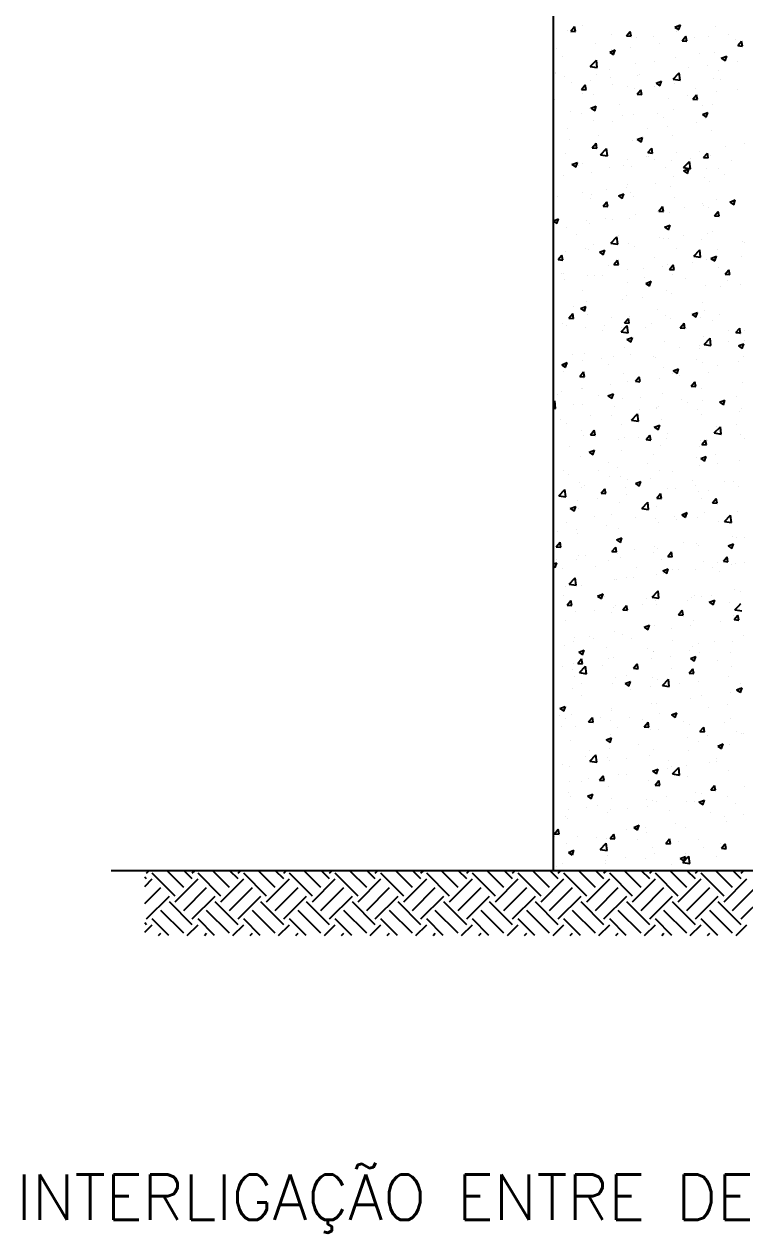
# Model space of a CAD drawing. Header units: millimetres. Extents: x -6325 to -6307.5, y -4398.7 to -4377.9.
# Drawn here: x -6321.72 to -6316.14, y -4398.71 to -4389.37 of the extents above; entities that cross this region are included whole.
import ezdxf
from ezdxf.enums import TextEntityAlignment as Align

# ---------------------------------------------------------------- set-up
doc = ezdxf.new("R2010")
doc.units = ezdxf.units.MM
doc.header["$LTSCALE"] = 10
doc.layers.add('Termotécnica', color=7, linetype='Continuous')
doc.styles.add('r140', font='romans.shx')

# ---------------------------------------------------------------- blocks, each defined once
blk = doc.blocks.new('*X6')
at = {"color": 0}
for p, q in [((729.63, 979.64), (731.07, 981.36)), ((731.42, 979.48), (731.07, 981.36)), ((734.15, 981.71), (734.15, 981.71)), ((769.91, 981.18), (772.01, 981.99)), ((769.91, 981.18), (771.41, 980.17)), ((771.41, 980.17), (772.02, 981.99)), ((785.46, 981.27), (785.46, 981.27)), ((728.31, 979.78), (728.31, 979.78)), ((729.41, 978.98), (729.41, 978.98)), ((729.63, 979.64), (731.42, 979.48)), ((745.43, 978.3), (745.43, 978.3)), ((751.14, 977.76), (752.59, 979.48)), ((751.14, 977.76), (752.94, 977.6)), ((752.94, 977.6), (752.59, 979.48)), ((754.91, 977.24), (754.91, 977.24)), ((761.44, 977.62), (761.44, 977.62)), ((770.31, 979.35), (770.31, 979.35)), ((772.66, 975.88), (773.61, 977)), ((773.61, 977), (774.11, 977.6)), ((774.22, 977), (774.11, 977.6)), ((774.46, 975.72), (774.22, 977)), ((777.46, 976.95), (777.46, 976.95)), ((783.02, 977.35), (783.02, 977.35)), ((790.53, 978.34), (790.53, 978.34)), ((724.17, 973.07), (724.17, 973.07)), ((739.32, 974.99), (739.32, 974.99)), ((744.71, 971.5), (746.81, 972.31)), ((745.2, 972.37), (745.2, 972.37)), ((746.2, 970.5), (746.81, 972.31)), ((752.71, 973.36), (752.71, 973.36)), ((764.08, 974.85), (764.08, 974.85)), ((772.66, 975.88), (774.46, 975.72)), ((793.47, 976.27), (793.47, 976.27)), ((794.18, 973.99), (795, 974.97)), ((794.18, 973.99), (795, 973.92)), ((726.26, 969.87), (726.26, 969.87)), ((737.19, 965.98), (739.53, 968.42)), ((739.86, 965.57), (739.53, 968.42)), ((744.71, 971.5), (746.2, 970.5)), ((754.54, 967.26), (754.54, 967.26)), ((762.06, 967.89), (762.06, 967.89)), ((769.94, 969.37), (769.94, 969.37)), ((779.56, 970.89), (779.56, 970.89)), ((785.1, 971.29), (785.1, 971.29)), ((787.82, 969.1), (789.92, 969.91)), ((787.82, 969.1), (789.31, 968.1)), ((789.31, 968.1), (789.92, 969.91)), ((794, 968), (794, 968)), ((723.57, 963.65), (723.57, 963.65)), ((723.81, 963.09), (723.81, 963.09)), ((737.19, 965.98), (739.86, 965.57)), ((738.96, 965.01), (738.96, 965.01)), ((739.59, 962.97), (739.59, 962.97)), ((744.57, 964.89), (744.57, 964.89)), ((756.18, 963.02), (756.18, 963.02)), ((769.21, 961.02), (771.54, 963.45)), ((771.88, 960.6), (771.54, 963.45)), ((775.13, 965.52), (775.13, 965.52)), ((782.64, 966.5), (782.64, 966.5)), ((786.75, 964.31), (786.75, 964.31)), ((727.07, 961.88), (727.07, 961.88)), ((729.9, 959.62), (729.9, 959.62)), ((733.79, 957.07), (735.24, 958.8)), ((735.58, 956.92), (735.24, 958.8)), ((737.31, 960.54), (737.31, 960.54)), ((744.82, 961.52), (744.82, 961.52)), ((745.91, 958.94), (745.91, 958.94)), ((751.75, 958.3), (751.75, 958.3)), ((755.6, 962.29), (755.6, 962.29)), ((761.93, 958.26), (761.93, 958.26)), ((762.61, 959.43), (764.72, 960.23)), ((762.61, 959.43), (764.11, 958.42)), ((764.11, 958.42), (764.72, 960.23)), ((769.21, 961.02), (771.87, 960.6)), ((769.25, 961.3), (769.25, 961.3)), ((769.58, 959.38), (769.58, 959.38)), ((771.62, 961.62), (771.62, 961.62)), ((784.73, 961.3), (784.73, 961.3)), ((787.63, 960.94), (787.63, 960.94)), ((723.44, 953.1), (723.44, 953.1)), ((733.79, 957.07), (735.58, 956.92)), ((734.26, 955.3), (734.26, 955.3)), ((738.59, 955.02), (738.59, 955.02)), ((754.18, 957.27), (754.18, 957.27)), ((755.31, 955.19), (756.75, 956.92)), ((755.31, 955.19), (757.1, 955.04)), ((757.1, 955.03), (756.75, 956.92)), ((767.24, 953.68), (767.24, 953.68)), ((774.75, 954.67), (774.75, 954.67)), ((776.82, 953.31), (778.27, 955.03)), ((776.82, 953.31), (778.62, 953.15)), ((777.94, 957.59), (777.94, 957.59)), ((778.62, 953.15), (778.27, 955.03)), ((786.11, 956.17), (786.11, 956.17)), ((793.96, 956.91), (793.96, 956.91)), ((729.42, 948.7), (729.42, 948.7)), ((736.93, 949.69), (736.93, 949.69)), ((737.41, 949.75), (739.51, 950.56)), ((737.41, 949.75), (738.9, 948.74)), ((738.9, 948.74), (739.51, 950.56)), ((748.29, 951.19), (748.29, 951.19)), ((769.21, 949.39), (769.21, 949.39)), ((780.71, 950.81), (780.71, 950.81)), ((784.37, 951.31), (784.37, 951.31)), ((733.62, 947.72), (733.62, 947.72)), ((738.23, 945.03), (738.23, 945.03)), ((745.72, 944.8), (745.72, 944.8)), ((749.63, 947.04), (749.63, 947.04)), ((753.81, 947.28), (753.81, 947.28)), ((763.21, 947.8), (763.21, 947.8)), ((765.65, 946.37), (765.65, 946.37)), ((778.22, 944.33), (778.22, 944.33)), ((780.52, 947.35), (782.62, 948.15)), ((780.52, 947.35), (782.01, 946.34)), ((781.66, 945.69), (781.66, 945.69)), ((782.01, 946.34), (782.62, 948.15)), ((723.08, 943.11), (723.08, 943.11)), ((728.22, 941.8), (728.22, 941.8)), ((740.4, 939.36), (740.4, 939.36)), ((759.35, 941.85), (759.35, 941.85)), ((766.86, 942.84), (766.86, 942.84)), ((768.85, 939.41), (768.85, 939.41)), ((784, 941.33), (784, 941.33)), ((729.04, 937.86), (729.04, 937.86)), ((737.86, 935.05), (737.86, 935.05)), ((737.95, 934.51), (739.4, 936.23)), ((737.95, 934.51), (739.74, 934.35)), ((739.75, 934.35), (739.4, 936.23)), ((753.45, 937.29), (753.45, 937.29)), ((755.32, 937.67), (757.42, 938.48)), ((755.32, 937.67), (756.81, 936.67)), ((756.81, 936.66), (757.42, 938.48)), ((789.27, 935), (789.27, 935)), ((727.78, 932.39), (727.78, 932.39)), ((741.17, 931.79), (743.5, 934.23)), ((741.17, 931.79), (743.83, 931.38)), ((743.84, 931.38), (743.5, 934.23)), ((743.79, 931.71), (743.79, 931.71)), ((751.46, 930.02), (751.46, 930.02)), ((758.97, 931.01), (758.97, 931.01)), ((759.47, 932.63), (760.92, 934.35)), ((759.47, 932.63), (761.26, 932.47)), ((759.81, 931.04), (759.81, 931.04)), ((761.26, 932.47), (760.92, 934.35)), ((761.97, 929.9), (761.97, 929.9)), ((770.33, 932.5), (770.33, 932.5)), ((775.82, 930.36), (775.82, 930.36)), ((779.47, 932.91), (779.47, 932.91)), ((780.99, 930.74), (782.43, 932.47)), ((780.99, 930.74), (782.78, 930.59)), ((782.78, 930.59), (782.43, 932.47)), ((783.64, 931.34), (783.64, 931.34)), ((730.11, 928), (732.21, 928.8)), ((730.11, 928), (731.6, 926.99)), ((731.6, 926.99), (732.21, 928.8)), ((732.51, 927.52), (732.51, 927.52)), ((734.1, 928.36), (734.1, 928.36)), ((744.48, 926.9), (744.48, 926.9)), ((750.12, 927.68), (750.12, 927.68)), ((753.08, 927.31), (753.08, 927.31)), ((766.13, 927.01), (766.13, 927.01)), ((768.48, 929.42), (768.48, 929.42)), ((773.18, 926.83), (775.52, 929.26)), ((773.18, 926.83), (775.85, 926.41)), ((773.22, 925.59), (775.32, 926.4)), ((773.22, 925.59), (774.71, 924.59)), ((774.72, 924.59), (775.32, 926.4)), ((775.85, 926.41), (775.52, 929.26)), ((782.15, 926.33), (782.15, 926.33)), ((786.66, 926.32), (786.66, 926.32)), ((791.83, 929.68), (791.83, 929.68)), ((726.98, 923.9), (726.98, 923.9)), ((737.5, 925.06), (737.5, 925.06)), ((762.44, 920.67), (762.44, 920.67)), ((769.16, 923.32), (769.16, 923.32)), ((781.38, 923.16), (781.38, 923.16)), ((783.27, 921.35), (783.27, 921.35)), ((788.89, 924.15), (788.89, 924.15)), ((734.17, 917.31), (734.17, 917.31)), ((737.82, 916.46), (737.82, 916.46)), ((743.56, 918.19), (743.56, 918.19)), ((748.02, 915.92), (750.12, 916.72)), ((748.02, 915.92), (749.51, 914.91)), ((749.51, 914.91), (750.12, 916.72)), ((751.07, 919.17), (751.07, 919.17)), ((751.67, 920.31), (751.67, 920.31)), ((752.72, 917.32), (752.72, 917.32)), ((753.84, 915.79), (753.84, 915.79)), ((768.12, 919.43), (768.12, 919.43)), ((724.62, 915.69), (724.62, 915.69)), ((737.14, 915.07), (737.14, 915.07)), ((742.11, 911.94), (743.56, 913.67)), ((742.11, 911.94), (743.91, 911.79)), ((743.91, 911.79), (743.56, 913.67)), ((763.63, 910.06), (765.08, 911.78)), ((765.43, 909.9), (765.08, 911.78)), ((769.85, 915.11), (769.85, 915.11)), ((773.49, 911.33), (773.49, 911.33)), ((780.62, 912.82), (780.62, 912.82)), ((781, 912.32), (781, 912.32)), ((782.91, 911.37), (782.91, 911.37)), ((785.87, 914.43), (785.87, 914.43)), ((791.13, 913.51), (793.23, 914.32)), ((791.13, 913.51), (792.62, 912.51)), ((792.36, 913.82), (792.36, 913.82)), ((792.62, 912.51), (793.23, 914.32)), ((723, 906.31), (724.91, 907.05)), ((724.3, 905.23), (724.91, 907.05)), ((743.18, 907.34), (743.18, 907.34)), ((745.63, 906.81), (745.63, 906.81)), ((752.35, 907.33), (752.35, 907.33)), ((754.54, 908.84), (754.54, 908.84)), ((763.12, 909.81), (763.12, 909.81)), ((763.63, 910.06), (765.42, 909.9)), ((767.75, 909.45), (767.75, 909.45)), ((785.15, 908.18), (786.6, 909.9)), ((785.15, 908.18), (786.94, 908.02)), ((786.94, 908.02), (786.6, 909.9)), ((723, 906.11), (724.3, 905.23)), ((728.13, 903.81), (728.13, 903.81)), ((735.67, 906.35), (735.67, 906.35)), ((736.77, 905.09), (736.77, 905.09)), ((765.92, 903.84), (768.02, 904.64)), ((765.92, 903.84), (767.42, 902.83)), ((767.42, 902.83), (768.02, 904.64)), ((784.47, 901.98), (784.47, 901.98)), ((731.98, 901.13), (731.98, 901.13)), ((738.31, 897.1), (738.31, 897.1)), ((745.14, 897.6), (747.48, 900.04)), ((745.14, 897.6), (747.81, 897.19)), ((747.81, 897.19), (747.48, 900.04)), ((747.99, 900.46), (747.99, 900.46)), ((751.99, 897.35), (751.99, 897.35)), ((764.01, 899.78), (764.01, 899.78)), ((765.6, 899.5), (765.6, 899.5)), ((767.39, 899.46), (767.39, 899.46)), ((773.11, 900.49), (773.11, 900.49)), ((780.02, 899.1), (780.02, 899.1)), ((782.54, 901.38), (782.54, 901.38)), ((724.76, 891.26), (726.2, 892.98)), ((726.55, 891.1), (726.21, 892.98)), ((727.78, 894.52), (727.78, 894.52)), ((735.29, 895.51), (735.29, 895.51)), ((736.41, 895.1), (736.41, 895.1)), ((740.72, 894.16), (742.82, 894.97)), ((740.72, 894.16), (742.21, 893.16)), ((742.21, 893.16), (742.82, 894.97)), ((746.65, 897.01), (746.65, 897.01)), ((754.32, 896.43), (754.32, 896.43)), ((770.33, 895.75), (770.33, 895.75)), ((777.16, 892.64), (779.5, 895.07)), ((777.16, 892.64), (779.83, 892.22)), ((779.38, 894.92), (779.38, 894.92)), ((779.83, 892.22), (779.5, 895.07)), ((783.83, 891.76), (785.93, 892.57)), ((785.32, 890.75), (785.93, 892.57)), ((786.35, 895.07), (786.35, 895.07)), ((724.76, 891.26), (726.55, 891.1)), ((744.39, 888.91), (744.39, 888.91)), ((746.28, 889.38), (747.72, 891.1)), ((746.28, 889.38), (748.07, 889.22)), ((748.07, 889.22), (747.72, 891.1)), ((761.88, 891.91), (761.88, 891.91)), ((765.22, 888.66), (765.22, 888.66)), ((767.03, 889.47), (767.03, 889.47)), ((767.79, 887.5), (769.24, 889.22)), ((769.59, 887.34), (769.24, 889.22)), ((776.58, 890.15), (776.58, 890.15)), ((782.18, 891.39), (782.18, 891.39)), ((783.83, 891.76), (785.32, 890.75)), ((786.57, 888.33), (786.57, 888.33)), ((726.01, 885.89), (726.01, 885.89)), ((726.89, 885.91), (726.89, 885.91)), ((727.4, 883.68), (727.4, 883.68)), ((736.04, 885.11), (736.04, 885.11)), ((738.76, 885.17), (738.76, 885.17)), ((742.03, 885.21), (742.03, 885.21)), ((751.62, 887.36), (751.62, 887.36)), ((757.71, 887.67), (757.71, 887.67)), ((758.04, 884.53), (758.04, 884.53)), ((767.79, 887.5), (769.59, 887.34)), ((769.07, 885.33), (769.07, 885.33)), ((774.06, 883.86), (774.06, 883.86)), ((789.31, 885.61), (790.76, 887.34)), ((789.31, 885.61), (791.11, 885.46)), ((790.07, 883.18), (790.07, 883.18)), ((791.11, 885.45), (790.76, 887.34)), ((734.08, 879.32), (734.08, 879.32)), ((751.58, 882.32), (751.58, 882.32)), ((758.62, 882.08), (760.72, 882.89)), ((758.62, 882.08), (760.12, 881.08)), ((760.12, 881.08), (760.72, 882.89)), ((766.66, 879.49), (766.66, 879.49)), ((781.81, 881.41), (781.81, 881.41)), ((787.63, 880.81), (787.63, 880.81)), ((735.68, 875.12), (735.68, 875.12)), ((749.81, 875.84), (749.81, 875.84)), ((751.26, 877.37), (751.26, 877.37)), ((757.32, 876.82), (757.32, 876.82)), ((768.69, 878.32), (768.69, 878.32)), ((780.53, 874.83), (780.53, 874.83)), ((728.92, 868.69), (730.37, 870.42)), ((730.71, 868.54), (730.37, 870.42)), ((730.87, 873.34), (730.87, 873.34)), ((733.42, 872.41), (735.52, 873.21)), ((733.42, 872.41), (734.91, 871.4)), ((734.91, 871.4), (735.52, 873.21)), ((736.18, 869.88), (736.18, 869.88)), ((752.2, 869.2), (752.2, 869.2)), ((763.04, 871.82), (763.04, 871.82)), ((766.3, 869.5), (766.3, 869.5)), ((776.53, 870.01), (778.63, 870.81)), ((776.53, 870.01), (778.02, 869)), ((778.02, 869), (778.63, 870.81)), ((781.45, 871.42), (781.45, 871.42)), ((787.25, 869.97), (787.25, 869.97)), ((726.49, 866.53), (726.49, 866.53)), ((728.04, 865.82), (728.04, 865.82)), ((728.92, 868.69), (730.71, 868.54)), ((735.31, 865.14), (735.31, 865.14)), ((742.51, 865.85), (742.51, 865.85)), ((745.54, 868.82), (745.54, 868.82)), ((749.12, 863.41), (751.46, 865.85)), ((749.43, 864.99), (749.43, 864.99)), ((750.44, 866.81), (751.89, 868.54)), ((750.44, 866.81), (752.23, 866.65)), ((750.89, 867.39), (750.89, 867.39)), ((751.79, 863), (751.46, 865.85)), ((752.23, 866.65), (751.89, 868.53)), ((758.52, 865.17), (758.52, 865.17)), ((760.79, 866.49), (760.79, 866.49)), ((768.21, 868.53), (768.21, 868.53)), ((771.96, 864.93), (773.4, 866.65)), ((771.96, 864.93), (773.75, 864.77)), ((773.75, 864.77), (773.4, 866.65)), ((774.54, 864.5), (774.54, 864.5)), ((779.74, 868.98), (779.74, 868.98)), ((784.23, 867.85), (784.23, 867.85)), ((793.47, 863.05), (794.92, 864.77)), ((795, 864.34), (794.92, 864.77)), ((741.92, 864), (741.92, 864)), ((749.12, 863.41), (751.79, 863)), ((751.32, 860.33), (753.42, 861.14)), ((751.32, 860.33), (752.82, 859.32)), ((752.82, 859.32), (753.43, 861.14)), ((781.08, 861.43), (781.08, 861.43)), ((781.14, 858.45), (783.48, 860.88)), ((783.81, 858.03), (783.48, 860.88)), ((790.55, 863.82), (790.55, 863.82)), ((793.47, 863.05), (795, 862.91)), ((734.95, 855.15), (734.95, 855.15)), ((750.53, 857.4), (750.53, 857.4)), ((765.93, 859.51), (765.93, 859.51)), ((771.85, 857.15), (771.85, 857.15)), ((779.29, 856.93), (779.29, 856.93)), ((779.36, 858.14), (779.36, 858.14)), ((781.14, 858.45), (783.81, 858.03)), ((790.72, 859.63), (790.72, 859.63)), ((794.44, 857.93), (795, 858.14)), ((794.44, 857.93), (795, 857.55)), ((726.12, 850.65), (728.22, 851.46)), ((726.12, 850.65), (727.61, 849.65)), ((727.61, 849.65), (728.22, 851.46)), ((730.22, 854.63), (730.22, 854.63)), ((734.03, 852.17), (734.03, 852.17)), ((741.54, 853.16), (741.54, 853.16)), ((744.3, 850.92), (744.3, 850.92)), ((746.23, 853.95), (746.23, 853.95)), ((752.9, 854.66), (752.9, 854.66)), ((761.8, 853.92), (761.8, 853.92)), ((762.24, 853.28), (762.24, 853.28)), ((778.26, 852.6), (778.26, 852.6)), ((780.72, 851.45), (780.72, 851.45)), ((786.48, 850.34), (786.48, 850.34)), ((794.27, 851.92), (794.27, 851.92)), ((726.81, 847.92), (726.81, 847.92)), ((733.08, 846.13), (734.53, 847.85)), ((733.08, 846.13), (734.88, 845.97)), ((734.88, 845.97), (734.53, 847.85)), ((750.16, 847.41), (750.16, 847.41)), ((754.6, 844.25), (756.05, 845.97)), ((756.4, 844.09), (756.05, 845.97)), ((765.57, 849.53), (765.57, 849.53)), ((768.98, 847.34), (768.98, 847.34)), ((769.23, 848.25), (771.33, 849.06)), ((769.23, 848.25), (770.72, 847.24)), ((770.72, 847.24), (771.33, 849.06)), ((771.47, 846.31), (771.47, 846.31)), ((782.83, 847.8), (782.83, 847.8)), ((733.65, 841.33), (733.65, 841.33)), ((733.99, 841.33), (733.99, 841.33)), ((734.58, 845.16), (734.58, 845.16)), ((745.01, 842.82), (745.01, 842.82)), ((751.49, 844.33), (751.49, 844.33)), ((754.6, 844.25), (756.39, 844.09)), ((763.96, 845.32), (763.96, 845.32)), ((776.12, 842.36), (777.57, 844.09)), ((776.12, 842.36), (777.91, 842.21)), ((777.91, 842.21), (777.57, 844.09)), ((780.35, 841.46), (780.35, 841.46)), ((723, 836.19), (723.42, 836.63)), ((723.75, 833.78), (723.42, 836.63)), ((724.37, 839.3), (724.37, 839.3)), ((726.14, 840.34), (726.14, 840.34)), ((740.39, 838.62), (740.39, 838.62)), ((744.02, 838.58), (746.12, 839.38)), ((744.02, 838.58), (745.52, 837.57)), ((745.52, 837.57), (746.13, 839.38)), ((749.8, 837.43), (749.8, 837.43)), ((756.4, 837.95), (756.4, 837.95)), ((765.2, 839.54), (765.2, 839.54)), ((772.42, 837.27), (772.42, 837.27)), ((780.44, 836.84), (780.44, 836.84)), ((787.14, 836.17), (789.24, 836.98)), ((788.43, 836.59), (788.43, 836.59)), ((788.63, 835.17), (789.24, 836.98)), ((793.88, 838.46), (793.88, 838.46)), ((723, 833.89), (723.75, 833.78)), ((730.7, 835.27), (730.7, 835.27)), ((734.22, 835.18), (734.22, 835.18)), ((746.71, 834.59), (746.71, 834.59)), ((753.1, 829.23), (755.44, 831.66)), ((755.77, 828.81), (755.44, 831.66)), ((756.06, 833.48), (756.06, 833.48)), ((762.73, 833.92), (762.73, 833.92)), ((762.95, 833.84), (762.95, 833.84)), ((763.57, 834.47), (763.57, 834.47)), ((774.94, 835.97), (774.94, 835.97)), ((778.74, 833.24), (778.74, 833.24)), ((787.14, 836.17), (788.63, 835.17)), ((794.76, 832.56), (794.76, 832.56)), ((725.76, 829.49), (725.76, 829.49)), ((727.96, 827.83), (727.96, 827.83)), ((737.12, 830.99), (737.12, 830.99)), ((745.45, 830.83), (745.45, 830.83)), ((749.43, 827.44), (749.43, 827.44)), ((753.1, 829.23), (755.77, 828.81)), ((761.93, 826.5), (764.03, 827.3)), ((763.42, 825.49), (764.03, 827.3)), ((764.84, 829.55), (764.84, 829.55)), ((779.99, 831.47), (779.99, 831.47)), ((793.5, 827.62), (793.5, 827.62)), ((733.85, 825.19), (733.85, 825.19)), ((734.42, 823.37), (734.42, 823.37)), ((737.25, 823.56), (738.69, 825.29)), ((737.25, 823.56), (739.04, 823.41)), ((739.04, 823.41), (738.69, 825.29)), ((750.43, 822.7), (750.43, 822.7)), ((755.68, 822.64), (755.68, 822.64)), ((758.76, 821.68), (760.21, 823.4)), ((760.56, 821.52), (760.21, 823.4)), ((761.93, 826.5), (763.42, 825.49)), ((767.04, 824.14), (767.04, 824.14)), ((785.12, 824.26), (787.45, 826.69)), ((785.12, 824.26), (787.78, 823.85)), ((785.99, 826.63), (785.99, 826.63)), ((787.78, 823.85), (787.45, 826.69)), ((729.23, 819.16), (729.23, 819.16)), ((736.72, 816.82), (738.83, 817.63)), ((738.22, 815.81), (738.83, 817.63)), ((748.17, 821.65), (748.17, 821.65)), ((758.76, 821.68), (760.56, 821.52)), ((764.47, 819.57), (764.47, 819.57)), ((766.45, 822.02), (766.45, 822.02)), ((779.2, 818.94), (779.2, 818.94)), ((779.62, 821.49), (779.62, 821.49)), ((780.28, 819.8), (781.73, 821.52)), ((780.28, 819.8), (782.07, 819.64)), ((782.08, 819.64), (781.73, 821.52)), ((782.46, 821.34), (782.46, 821.34)), ((733.49, 815.2), (733.49, 815.2)), ((736.72, 816.82), (738.22, 815.81)), ((744.21, 812.93), (744.21, 812.93)), ((749.07, 817.45), (749.07, 817.45)), ((761.71, 815.94), (761.71, 815.94)), ((778.1, 814.8), (778.1, 814.8)), ((779.84, 814.42), (781.94, 815.22)), ((779.84, 814.42), (781.33, 813.41)), ((781.33, 813.41), (781.94, 815.22)), ((785.61, 815.79), (785.61, 815.79)), ((794.84, 813.75), (794.84, 813.75)), ((726.72, 809.93), (726.72, 809.93)), ((740.28, 809.82), (740.28, 809.82)), ((747.79, 810.81), (747.79, 810.81)), ((759.15, 812.3), (759.15, 812.3)), ((764.11, 809.58), (764.11, 809.58)), ((768.9, 809.35), (768.9, 809.35)), ((779.26, 811.5), (779.26, 811.5)), ((786.39, 812.35), (786.39, 812.35)), ((728.58, 808.04), (728.58, 808.04)), ((733.12, 805.22), (733.12, 805.22)), ((734.9, 804.01), (734.9, 804.01)), ((744.59, 807.37), (744.59, 807.37)), ((748.7, 807.47), (748.7, 807.47)), ((751.4, 806.35), (751.4, 806.35)), ((754.63, 804.74), (756.73, 805.55)), ((754.63, 804.74), (756.12, 803.74)), ((756.13, 803.73), (756.73, 805.55)), ((760.61, 806.69), (760.61, 806.69)), ((776.62, 806.01), (776.62, 806.01)), ((777.72, 803.96), (777.72, 803.96)), ((789.08, 805.45), (789.08, 805.45)), ((792.64, 805.34), (792.64, 805.34)), ((794.48, 803.76), (794.48, 803.76)), ((725.06, 800), (727.4, 802.44)), ((725.06, 800), (727.73, 799.59)), ((727.73, 799.59), (727.4, 802.44)), ((733.91, 803.34), (733.91, 803.34)), ((739.9, 798.98), (739.9, 798.98)), ((741.41, 801), (742.86, 802.72)), ((741.41, 801), (743.2, 800.84)), ((743.2, 800.84), (742.86, 802.72)), ((750.92, 803.34), (750.92, 803.34)), ((751.26, 800.47), (751.26, 800.47)), ((762.93, 799.11), (764.37, 800.84)), ((762.93, 799.11), (764.72, 798.96)), ((763.74, 799.59), (763.74, 799.59)), ((764.72, 798.96), (764.37, 800.84)), ((766.93, 802.66), (766.93, 802.66)), ((770.21, 802.97), (770.21, 802.97)), ((778.9, 801.51), (778.9, 801.51)), ((782.95, 801.98), (782.95, 801.98)), ((784.44, 797.23), (785.89, 798.96)), ((786.24, 797.07), (785.89, 798.95)), ((729.43, 795.07), (731.53, 795.87)), ((729.43, 795.07), (730.92, 794.06)), ((730.92, 794.06), (731.53, 795.87)), ((732.39, 797.99), (732.39, 797.99)), ((732.76, 795.23), (732.76, 795.23)), ((748.34, 797.48), (748.34, 797.48)), ((757.08, 795.04), (759.41, 797.47)), ((757.08, 795.04), (759.74, 794.62)), ((759.74, 794.62), (759.41, 797.47)), ((762.86, 795.85), (762.86, 795.85)), ((780.35, 798.85), (780.35, 798.85)), ((784.44, 797.23), (786.24, 797.08)), ((727.87, 789.84), (727.87, 789.84)), ((738.62, 792.12), (738.62, 792.12)), ((745.36, 792.84), (745.36, 792.84)), ((754.64, 791.44), (754.64, 791.44)), ((762.31, 791.13), (762.31, 791.13)), ((763.38, 789.6), (763.38, 789.6)), ((769.82, 792.12), (769.82, 792.12)), ((770.65, 790.76), (770.65, 790.76)), ((772.54, 792.66), (774.64, 793.47)), ((772.54, 792.66), (774.03, 791.66)), ((774.03, 791.66), (774.64, 793.47)), ((778.53, 791.53), (778.53, 791.53)), ((781.19, 793.62), (781.19, 793.62)), ((786.67, 790.09), (786.67, 790.09)), ((789.09, 790.07), (791.43, 792.51)), ((789.09, 790.07), (791.76, 789.66)), ((791.76, 789.66), (791.43, 792.51)), ((794.11, 793.77), (794.11, 793.77)), ((724.5, 786.16), (724.5, 786.16)), ((732.01, 787.14), (732.01, 787.14)), ((732.39, 785.24), (732.39, 785.24)), ((743.37, 788.64), (743.37, 788.64)), ((747.97, 787.49), (747.97, 787.49)), ((724.05, 780.31), (725.5, 782.04)), ((724.05, 780.31), (725.85, 780.16)), ((725.85, 780.16), (725.5, 782.04)), ((747.33, 782.99), (749.43, 783.79)), ((747.33, 782.99), (748.83, 781.98)), ((748.83, 781.98), (749.43, 783.79)), ((761.93, 780.29), (761.93, 780.29)), ((773.29, 781.79), (773.29, 781.79)), ((778.17, 781.54), (778.17, 781.54)), ((779.12, 780.95), (779.12, 780.95)), ((790.45, 780.58), (792.55, 781.39)), ((790.45, 780.58), (791.94, 779.58)), ((791.94, 779.58), (792.55, 781.39)), ((792.24, 784.28), (792.24, 784.28)), ((793.75, 783.79), (793.75, 783.79)), ((732.78, 776.79), (732.78, 776.79)), ((735.48, 776.81), (735.48, 776.81)), ((745.57, 778.43), (747.02, 780.15)), ((745.57, 778.43), (747.36, 778.27)), ((747.37, 778.27), (747.02, 780.15)), ((747.61, 777.51), (747.61, 777.51)), ((748.8, 776.11), (748.8, 776.11)), ((754.42, 779.3), (754.42, 779.3)), ((761.62, 777.95), (761.62, 777.95)), ((763.01, 779.62), (763.01, 779.62)), ((767.09, 776.55), (768.54, 778.27)), ((767.09, 776.55), (768.88, 776.39)), ((768.88, 776.39), (768.54, 778.27)), ((788.61, 774.67), (790.05, 776.39)), ((790.4, 774.51), (790.05, 776.39)), ((723, 773.65), (724.23, 774.12)), ((723, 772.72), (723.62, 772.31)), ((723.09, 773.43), (723.09, 773.43)), ((723.62, 772.3), (724.23, 774.12)), ((724.11, 775.31), (724.11, 775.31)), ((726.63, 771.94), (726.63, 771.94)), ((732.03, 775.26), (732.03, 775.26)), ((739.11, 772.76), (739.11, 772.76)), ((744.12, 774.94), (744.12, 774.94)), ((755.12, 772.08), (755.12, 772.08)), ((764.81, 775.43), (764.81, 775.43)), ((765.24, 770.91), (767.34, 771.72)), ((765.24, 770.91), (766.73, 769.9)), ((766.73, 769.9), (767.34, 771.71)), ((768.81, 771.36), (768.81, 771.36)), ((771.14, 771.4), (771.14, 771.4)), ((777.8, 771.55), (777.8, 771.55)), ((780.83, 774.76), (780.83, 774.76)), ((784.35, 772.45), (784.35, 772.45)), ((786.3, 774.36), (786.3, 774.36)), ((788.61, 774.67), (790.4, 774.51)), ((791.86, 773.44), (791.86, 773.44)), ((793.38, 773.8), (793.38, 773.8)), ((729.04, 765.81), (731.37, 768.25)), ((731.71, 765.4), (731.37, 768.25)), ((746.53, 767.47), (746.53, 767.47)), ((747.24, 767.52), (747.24, 767.52)), ((751.31, 768.36), (751.31, 768.36)), ((754.04, 768.46), (754.04, 768.46)), ((762.65, 769.63), (762.65, 769.63)), ((765.4, 769.95), (765.4, 769.95)), ((787.15, 770.73), (787.15, 770.73)), ((727.58, 764.98), (727.58, 764.98)), ((729.04, 765.81), (731.7, 765.4)), ((731.66, 765.27), (731.66, 765.27)), ((733.82, 765.35), (733.82, 765.35)), ((740.03, 761.23), (742.13, 762.04)), ((741.53, 760.23), (742.13, 762.04)), ((761.05, 760.85), (763.39, 763.28)), ((763.72, 760.43), (763.39, 763.28)), ((777.44, 761.57), (777.44, 761.57)), ((783.97, 761.6), (783.97, 761.6)), ((793.02, 763.81), (793.02, 763.81)), ((726.81, 761.54), (726.81, 761.54)), ((728.22, 757.75), (729.66, 759.47)), ((728.22, 757.75), (730.01, 757.59)), ((730.01, 757.59), (729.66, 759.47)), ((740.03, 761.23), (741.53, 760.23)), ((742.83, 760.86), (742.83, 760.86)), ((746.88, 757.53), (746.88, 757.53)), ((749.73, 755.87), (751.18, 757.59)), ((751.53, 755.71), (751.18, 757.59)), ((757.51, 758.12), (757.51, 758.12)), ((758.84, 760.19), (758.84, 760.19)), ((761.05, 760.85), (763.72, 760.43)), ((762.28, 759.64), (762.28, 759.64)), ((762.77, 757.86), (762.77, 757.86)), ((774.86, 759.51), (774.86, 759.51)), ((776.46, 760.62), (776.46, 760.62)), ((780.27, 760.86), (780.27, 760.86)), ((783.15, 758.83), (785.25, 759.64)), ((783.15, 758.83), (784.64, 757.82)), ((784.64, 757.82), (785.25, 759.64)), ((790.87, 758.83), (790.87, 758.83)), ((793.07, 755.88), (795, 757.89)), ((731.3, 755.28), (731.3, 755.28)), ((738.64, 755.64), (738.64, 755.64)), ((745.27, 754.86), (745.27, 754.86)), ((746.15, 756.63), (746.15, 756.63)), ((749.73, 755.87), (751.53, 755.71)), ((771.25, 753.98), (772.7, 755.71)), ((771.25, 753.98), (773.04, 753.83)), ((773.05, 753.83), (772.7, 755.71)), ((792.65, 753.83), (792.65, 753.83)), ((792.77, 752.1), (794.22, 753.82)), ((793.07, 755.88), (795, 755.58)), ((794.56, 751.94), (794.22, 753.82)), ((727.78, 751.85), (727.78, 751.85)), ((746.52, 747.55), (746.52, 747.55)), ((757.94, 749.15), (760.04, 749.96)), ((757.94, 749.15), (759.43, 748.15)), ((759.43, 748.15), (760.04, 749.96)), ((761.92, 749.66), (761.92, 749.66)), ((768.56, 748.78), (768.56, 748.78)), ((776.07, 749.77), (776.07, 749.77)), ((777.07, 751.58), (777.07, 751.58)), ((787.44, 751.27), (787.44, 751.27)), ((792.77, 752.1), (794.56, 751.94)), ((730.75, 743.8), (730.75, 743.8)), ((730.93, 745.3), (730.93, 745.3)), ((736.99, 745.53), (736.99, 745.53)), ((738.26, 744.79), (738.26, 744.79)), ((749.62, 746.29), (749.62, 746.29)), ((753, 744.86), (753, 744.86)), ((769.01, 744.18), (769.01, 744.18)), ((779.03, 742.96), (779.03, 742.96)), ((785.03, 743.5), (785.03, 743.5)), ((792.29, 743.84), (792.29, 743.84)), ((727.3, 742.18), (727.3, 742.18)), ((732.73, 739.48), (734.83, 740.28)), ((732.73, 739.48), (734.23, 738.47)), ((734.23, 738.47), (734.83, 740.28)), ((743.31, 741.5), (743.31, 741.5)), ((759.33, 740.83), (759.33, 740.83)), ((761.53, 739.96), (761.53, 739.96)), ((761.55, 739.67), (761.55, 739.67)), ((775.34, 740.15), (775.34, 740.15)), ((776.71, 741.59), (776.71, 741.59)), ((779.54, 739.44), (779.54, 739.44)), ((791.36, 739.47), (791.36, 739.47)), ((726.54, 733.95), (726.54, 733.95)), ((730.57, 735.31), (730.57, 735.31)), ((732.38, 735.18), (733.82, 736.91)), ((732.38, 735.18), (734.17, 735.03)), ((733.01, 731.62), (735.35, 734.06)), ((734.17, 735.02), (733.83, 736.91)), ((735.68, 731.21), (735.35, 734.06)), ((741.73, 734.46), (741.73, 734.46)), ((744.04, 736.96), (744.04, 736.96)), ((746.15, 737.56), (746.15, 737.56)), ((753.9, 733.3), (755.34, 735.02)), ((755.69, 733.14), (755.34, 735.02)), ((760.67, 736.95), (760.67, 736.95)), ((768.18, 737.94), (768.18, 737.94)), ((775.85, 737.08), (777.95, 737.88)), ((775.85, 737.08), (777.34, 736.07)), ((777.34, 736.07), (777.95, 737.88)), ((786.22, 736.37), (786.22, 736.37)), ((791.92, 733.85), (791.92, 733.85)), ((730.36, 732.96), (730.36, 732.96)), ((731.02, 730.28), (731.02, 730.28)), ((733.01, 731.62), (735.68, 731.21)), ((747.03, 729.61), (747.03, 729.61)), ((751.22, 730.37), (751.22, 730.37)), ((753.9, 733.3), (755.69, 733.14)), ((761.19, 729.68), (761.19, 729.68)), ((763.05, 728.93), (763.05, 728.93)), ((765.03, 726.66), (767.37, 729.09)), ((767.7, 726.24), (767.37, 729.09)), ((768.72, 733.37), (768.72, 733.37)), ((775.41, 731.42), (776.86, 733.14)), ((775.41, 731.42), (777.21, 731.26)), ((776.34, 731.6), (776.34, 731.6)), ((777.21, 731.26), (776.86, 733.14)), ((790.6, 730.1), (790.6, 730.1)), ((730.2, 725.32), (730.2, 725.32)), ((733.73, 727.37), (733.73, 727.37)), ((745.79, 727.57), (745.79, 727.57)), ((750.64, 727.4), (752.74, 728.21)), ((750.64, 727.4), (752.13, 726.39)), ((752.13, 726.39), (752.74, 728.21)), ((752.78, 725.12), (752.78, 725.12)), ((760.29, 726.11), (760.29, 726.11)), ((765.03, 726.66), (767.7, 726.24)), ((771.65, 727.6), (771.65, 727.6)), ((779.06, 728.25), (779.06, 728.25)), ((793.75, 725), (795, 725.48)), ((793.75, 725), (795, 724.16)), ((733.83, 722.62), (733.83, 722.62)), ((760.82, 719.7), (760.82, 719.7)), ((762.68, 719.87), (762.68, 719.87)), ((775.98, 721.62), (775.98, 721.62)), ((780.18, 722.87), (780.18, 722.87)), ((791.56, 723.87), (791.56, 723.87)), ((725.18, 714.95), (725.18, 714.95)), ((725.43, 717.72), (727.53, 718.53)), ((725.43, 717.72), (726.93, 716.72)), ((726.93, 716.72), (727.54, 718.53)), ((729.84, 715.34), (729.84, 715.34)), ((745.19, 716.87), (745.19, 716.87)), ((745.42, 717.58), (745.42, 717.58)), ((763.76, 715.77), (763.76, 715.77)), ((768.55, 715.32), (770.65, 716.13)), ((768.55, 715.32), (770.04, 714.31)), ((770.04, 714.31), (770.65, 716.13)), ((782.71, 718.27), (782.71, 718.27)), ((790.22, 719.25), (790.22, 719.25)), ((725.94, 710.79), (725.94, 710.79)), ((727.69, 713.86), (727.69, 713.86)), ((731.5, 710.92), (731.5, 710.92)), ((736.54, 712.62), (737.99, 714.34)), ((736.54, 712.62), (738.33, 712.46)), ((738.33, 712.46), (737.99, 714.34)), ((741.19, 714.28), (741.19, 714.28)), ((744.89, 713.29), (744.89, 713.29)), ((747.52, 710.25), (747.52, 710.25)), ((752.4, 714.28), (752.4, 714.28)), ((757.2, 713.6), (757.2, 713.6)), ((758.06, 710.73), (759.51, 712.46)), ((758.06, 710.73), (759.85, 710.58)), ((759.85, 710.58), (759.51, 712.46)), ((773.22, 712.92), (773.22, 712.92)), ((775.61, 711.63), (775.61, 711.63)), ((779.58, 708.85), (781.02, 710.58)), ((781.37, 708.69), (781.02, 710.57)), ((789.23, 712.25), (789.23, 712.25)), ((791.19, 713.88), (791.19, 713.88)), ((743.34, 705.65), (745.44, 706.45)), ((743.34, 705.65), (744.83, 704.64)), ((744.83, 704.64), (745.44, 706.45)), ((745.06, 707.6), (745.06, 707.6)), ((760.46, 709.71), (760.46, 709.71)), ((763.53, 709.57), (763.53, 709.57)), ((774.81, 706.43), (774.81, 706.43)), ((779.54, 708.89), (779.54, 708.89)), ((779.58, 708.85), (781.37, 708.69)), ((782.32, 707.42), (782.32, 707.42)), ((793.69, 708.92), (793.69, 708.92)), ((729.47, 705.35), (729.47, 705.35)), ((737, 701.45), (737, 701.45)), ((744.51, 702.44), (744.51, 702.44)), ((755.87, 703.94), (755.87, 703.94)), ((761.44, 701.97), (761.44, 701.97)), ((775.25, 701.64), (775.25, 701.64)), ((778.94, 704.97), (778.94, 704.97)), ((786.46, 703.24), (788.56, 704.05)), ((786.46, 703.24), (787.95, 702.24)), ((787.95, 702.24), (788.56, 704.05)), ((790.83, 703.89), (790.83, 703.89)), ((735.22, 699.03), (735.22, 699.03)), ((736.99, 697.43), (739.33, 699.87)), ((736.99, 697.43), (739.66, 697.02)), ((739.66, 697.02), (739.33, 699.87)), ((743.95, 698.97), (743.95, 698.97)), ((744.69, 697.61), (744.69, 697.61)), ((751.24, 698.35), (751.24, 698.35)), ((760.09, 699.72), (760.09, 699.72)), ((767.25, 697.67), (767.25, 697.67)), ((783.27, 697), (783.27, 697)), ((785.79, 697.09), (785.79, 697.09)), ((786.13, 698.39), (786.13, 698.39)), ((726.45, 695.96), (726.45, 695.96)), ((729.11, 695.36), (729.11, 695.36)), ((740.7, 690.05), (742.15, 691.77)), ((742.5, 689.89), (742.15, 691.77)), ((747.98, 692.11), (747.98, 692.11)), ((751.14, 692.38), (751.14, 692.38)), ((761.25, 693.57), (763.35, 694.37)), ((761.25, 693.57), (762.74, 692.56)), ((762.74, 692.56), (763.35, 694.37)), ((766.92, 694.6), (766.92, 694.6)), ((768.63, 695.38), (768.63, 695.38)), ((769.01, 692.47), (771.34, 694.9)), ((769.01, 692.47), (771.68, 692.05)), ((771.68, 692.05), (771.35, 694.9)), ((774.43, 695.59), (774.43, 695.59)), ((774.88, 691.66), (774.88, 691.66)), ((790.46, 693.91), (790.46, 693.91)), ((729.1, 689.62), (729.1, 689.62)), ((733.64, 689.38), (733.64, 689.38)), ((736.61, 690.61), (736.61, 690.61)), ((740.7, 690.05), (742.5, 689.89)), ((744.33, 687.62), (744.33, 687.62)), ((759.73, 689.74), (759.73, 689.74)), ((762.22, 688.17), (763.67, 689.89)), ((762.22, 688.17), (764.01, 688.01)), ((764.02, 688.01), (763.67, 689.89)), ((783.74, 686.29), (785.19, 688.01)), ((785.53, 686.13), (785.19, 688.01)), ((728.74, 685.38), (728.74, 685.38)), ((729.38, 683.7), (729.38, 683.7)), ((736.04, 683.89), (738.14, 684.7)), ((736.04, 683.89), (737.53, 682.88)), ((737.53, 682.88), (738.14, 684.7)), ((745.39, 683.02), (745.39, 683.02)), ((759.03, 682.77), (759.03, 682.77)), ((761.41, 682.34), (761.41, 682.34)), ((766.54, 683.76), (766.54, 683.76)), ((777.9, 685.25), (777.9, 685.25)), ((779.16, 681.49), (781.26, 682.29)), ((780.09, 684.88), (780.09, 684.88)), ((780.65, 680.48), (781.26, 682.29)), ((783.74, 686.29), (785.53, 686.13)), ((790.1, 683.92), (790.1, 683.92)), ((728.72, 678.78), (728.72, 678.78)), ((735.7, 679.67), (735.7, 679.67)), ((740.08, 680.27), (740.08, 680.27)), ((743.96, 677.64), (743.96, 677.64)), ((745.1, 678.88), (745.1, 678.88)), ((751.72, 678.99), (751.72, 678.99)), ((759.36, 679.75), (759.36, 679.75)), ((762.59, 681.88), (762.59, 681.88)), ((767.73, 678.31), (767.73, 678.31)), ((774.52, 681.67), (774.52, 681.67)), ((777.42, 681.67), (777.42, 681.67)), ((779.16, 681.49), (780.65, 680.48)), ((783.75, 677.64), (783.75, 677.64)), ((793.44, 680.99), (793.44, 680.99)), ((727.6, 675.87), (727.6, 675.87)), ((728.38, 675.39), (728.38, 675.39)), ((770.01, 673.42), (770.01, 673.42)), ((788.96, 675.92), (788.96, 675.92)), ((789.73, 673.93), (789.73, 673.93)), ((723.35, 669.37), (724.79, 671.09)), ((723.35, 669.37), (725.14, 669.21)), ((723.41, 668.45), (723.41, 668.45)), ((725.14, 669.21), (724.8, 671.09)), ((732.19, 668.44), (732.19, 668.44)), ((744.87, 667.49), (746.31, 669.21)), ((746.66, 667.33), (746.31, 669.21)), ((751.14, 670.94), (751.14, 670.94)), ((753.95, 671.81), (756.05, 672.62)), ((753.95, 671.81), (755.44, 670.81)), ((755.44, 670.81), (756.05, 672.62)), ((758.65, 671.92), (758.65, 671.92)), ((759, 669.76), (759, 669.76)), ((774.15, 671.68), (774.15, 671.68)), ((728.02, 665.4), (728.02, 665.4)), ((739.43, 667.77), (739.43, 667.77)), ((740.97, 663.25), (743.31, 665.68)), ((743.64, 662.83), (743.31, 665.68)), ((743.6, 667.65), (743.6, 667.65)), ((744.87, 667.49), (746.66, 667.33)), ((755.44, 667.09), (755.44, 667.09)), ((761.35, 663.98), (761.35, 663.98)), ((766.38, 665.6), (767.83, 667.33)), ((766.38, 665.6), (768.18, 665.45)), ((768.18, 665.45), (767.83, 667.33)), ((771.45, 666.42), (771.45, 666.42)), ((778.85, 666.98), (778.85, 666.98)), ((781.06, 664.08), (781.06, 664.08)), ((787.47, 665.74), (787.47, 665.74)), ((787.9, 663.72), (789.35, 665.44)), ((787.9, 663.72), (789.69, 663.56)), ((788.58, 665.07), (788.58, 665.07)), ((789.7, 663.56), (789.35, 665.44)), ((789.37, 663.95), (789.37, 663.95)), ((728.74, 662.14), (730.84, 662.94)), ((728.74, 662.14), (730.23, 661.13)), ((730.24, 661.13), (730.84, 662.94)), ((740.97, 663.25), (743.64, 662.83)), ((743.25, 659.1), (743.25, 659.1)), ((743.86, 660.98), (743.86, 660.98)), ((750.76, 660.09), (750.76, 660.09)), ((758.64, 659.78), (758.64, 659.78)), ((762.12, 661.59), (762.12, 661.59)), ((771.86, 659.73), (773.96, 660.54)), ((771.86, 659.73), (773.35, 658.73)), ((772.99, 658.28), (775.32, 660.71)), ((773.35, 658.73), (773.96, 660.54)), ((773.79, 661.7), (773.79, 661.7)), ((775.65, 657.87), (775.32, 660.71)), ((786.04, 660.4), (786.04, 660.4)), ((724.3, 656.61), (724.3, 656.61)), ((726.36, 657.97), (726.36, 657.97)), ((727.65, 655.41), (727.65, 655.41)), ((743.23, 657.66), (743.23, 657.66)), ((768.54, 657.39), (768.54, 657.39)), ((772.99, 658.28), (775.65, 657.87))]:
    blk.add_line(p, q, dxfattribs=at)
blk = doc.blocks.new('*X2')
at = {"color": 0}
for p, q in [((565.69, 654.07), (566.61, 655)), ((580.05, 648.55), (573.6, 655)), ((583.36, 651.86), (580.23, 655)), ((583.36, 654.07), (584.29, 655)), ((597.73, 648.55), (591.28, 655)), ((601.04, 651.86), (597.9, 655)), ((601.04, 654.07), (601.97, 655)), ((615.4, 648.55), (608.95, 655)), ((618.72, 651.86), (615.58, 655)), ((618.72, 654.07), (619.64, 655)), ((633.08, 648.55), (626.63, 655)), ((636.4, 651.86), (633.26, 655)), ((636.4, 654.07), (637.32, 655)), ((650.76, 648.55), (644.31, 655)), ((654.07, 651.86), (650.94, 655)), ((654.07, 654.07), (655, 655)), ((668.44, 648.55), (661.99, 655)), ((671.75, 651.86), (668.62, 655)), ((671.75, 654.07), (672.68, 655)), ((686.11, 648.55), (679.66, 655)), ((689.43, 651.86), (686.29, 655)), ((689.43, 654.07), (690.36, 655)), ((703.79, 648.55), (697.34, 655)), ((707.11, 651.86), (703.97, 655)), ((707.11, 654.07), (708.03, 655)), ((721.47, 648.55), (715.02, 655)), ((724.78, 651.86), (721.65, 655)), ((724.78, 654.07), (725.71, 655)), ((739.15, 648.55), (732.7, 655)), ((742.46, 651.86), (739.33, 655)), ((742.46, 654.07), (743.39, 655)), ((756.83, 648.55), (750.37, 655)), ((760.14, 651.86), (757, 655)), ((760.14, 654.07), (761.07, 655)), ((774.5, 648.55), (768.05, 655)), ((777.82, 651.86), (774.68, 655)), ((777.82, 654.07), (778.74, 655)), ((792.18, 648.55), (785.73, 655)), ((795.5, 651.86), (792.36, 655)), ((795.5, 654.07), (796.42, 655)), ((565.69, 651.86), (565, 652.55)), ((565, 648.97), (567.9, 651.86)), ((576.73, 645.23), (567.9, 654.07)), ((576.73, 643.03), (585.57, 651.86)), ((594.41, 645.23), (585.57, 654.07)), ((594.41, 643.03), (603.25, 651.86)), ((612.09, 645.23), (603.25, 654.07)), ((612.09, 643.03), (620.93, 651.86)), ((629.77, 645.23), (620.93, 654.07)), ((629.77, 643.03), (638.61, 651.86)), ((647.44, 645.23), (638.61, 654.07)), ((647.44, 643.03), (656.28, 651.86)), ((665.12, 645.23), (656.28, 654.07)), ((665.12, 643.03), (673.96, 651.86)), ((682.8, 645.23), (673.96, 654.07)), ((682.8, 643.03), (691.64, 651.86)), ((700.48, 645.23), (691.64, 654.07)), ((700.48, 643.03), (709.32, 651.86)), ((718.16, 645.23), (709.32, 654.07)), ((718.16, 643.03), (726.99, 651.86)), ((735.83, 645.23), (726.99, 654.07)), ((735.83, 643.03), (744.67, 651.86)), ((753.51, 645.23), (744.67, 654.07)), ((753.51, 643.03), (762.35, 651.86)), ((771.19, 645.23), (762.35, 654.07)), ((771.19, 643.03), (780.03, 651.86)), ((788.87, 645.23), (780.03, 654.07)), ((788.87, 643.03), (797.7, 651.86)), ((565, 642.34), (571.21, 648.55)), ((565.69, 636.4), (574.52, 645.23)), ((580.05, 639.71), (588.89, 648.55)), ((583.36, 636.4), (592.2, 645.23)), ((597.73, 639.71), (606.57, 648.55)), ((601.04, 636.4), (609.88, 645.23)), ((615.4, 639.71), (624.24, 648.55)), ((618.72, 636.4), (627.56, 645.23)), ((633.08, 639.71), (641.92, 648.55)), ((636.4, 636.4), (645.23, 645.23)), ((650.76, 639.71), (659.6, 648.55)), ((654.07, 636.4), (662.91, 645.23)), ((668.44, 639.71), (677.28, 648.55)), ((671.75, 636.4), (680.59, 645.23)), ((686.11, 639.71), (694.95, 648.55)), ((689.43, 636.4), (698.27, 645.23)), ((703.79, 639.71), (712.63, 648.55)), ((707.11, 636.4), (715.95, 645.23)), ((721.47, 639.71), (730.31, 648.55)), ((724.78, 636.4), (733.62, 645.23)), ((739.15, 639.71), (747.99, 648.55)), ((742.46, 636.4), (751.3, 645.23)), ((756.83, 639.71), (765.66, 648.55)), ((760.14, 636.4), (768.98, 645.23)), ((774.5, 639.71), (783.34, 648.55)), ((777.82, 636.4), (786.66, 645.23)), ((792.18, 639.71), (801.02, 648.55)), ((795.5, 636.4), (804.33, 645.23)), ((583.36, 634.19), (574.52, 643.03)), ((601.04, 634.19), (592.2, 643.03)), ((618.72, 634.19), (609.88, 643.03)), ((636.4, 634.19), (627.56, 643.03)), ((654.07, 634.19), (645.23, 643.03)), ((671.75, 634.19), (662.91, 643.03)), ((689.43, 634.19), (680.59, 643.03)), ((707.11, 634.19), (698.27, 643.03)), ((724.78, 634.19), (715.95, 643.03)), ((742.46, 634.19), (733.62, 643.03)), ((760.14, 634.19), (751.3, 643.03)), ((777.82, 634.19), (768.98, 643.03)), ((795.5, 634.19), (786.66, 643.03)), ((574.29, 630), (567.9, 636.4)), ((580.05, 630.87), (571.21, 639.71)), ((591.97, 630), (585.57, 636.4)), ((597.73, 630.87), (588.89, 639.71)), ((609.65, 630), (603.25, 636.4)), ((615.4, 630.87), (606.57, 639.71)), ((627.32, 630), (620.93, 636.4)), ((633.08, 630.87), (624.24, 639.71)), ((645, 630), (638.61, 636.4)), ((650.76, 630.87), (641.92, 639.71)), ((662.68, 630), (656.28, 636.4)), ((668.44, 630.87), (659.6, 639.71)), ((680.36, 630), (673.96, 636.4)), ((686.11, 630.87), (677.28, 639.71)), ((698.03, 630), (691.64, 636.4)), ((703.79, 630.87), (694.95, 639.71)), ((715.71, 630), (709.32, 636.4)), ((721.47, 630.87), (712.63, 639.71)), ((733.39, 630), (726.99, 636.4)), ((739.15, 630.87), (730.31, 639.71)), ((751.07, 630), (744.67, 636.4)), ((756.83, 630.87), (747.99, 639.71)), ((768.75, 630), (762.35, 636.4)), ((774.5, 630.87), (765.66, 639.71)), ((786.42, 630), (780.03, 636.4)), ((792.18, 630.87), (783.34, 639.71)), ((565.69, 634.19), (565, 634.87)), ((565, 631.29), (567.9, 634.19)), ((570.34, 630), (571.21, 630.87)), ((581.39, 630), (585.57, 634.19)), ((588.02, 630), (588.89, 630.87)), ((599.06, 630), (603.25, 634.19)), ((605.69, 630), (606.57, 630.87)), ((616.74, 630), (620.93, 634.19)), ((623.37, 630), (624.24, 630.87)), ((634.42, 630), (638.61, 634.19)), ((641.05, 630), (641.92, 630.87)), ((652.1, 630), (656.28, 634.19)), ((658.73, 630), (659.6, 630.87)), ((669.77, 630), (673.96, 634.19)), ((676.4, 630), (677.28, 630.87)), ((687.45, 630), (691.64, 634.19)), ((694.08, 630), (694.95, 630.87)), ((705.13, 630), (709.32, 634.19)), ((711.76, 630), (712.63, 630.87)), ((722.81, 630), (726.99, 634.19)), ((729.44, 630), (730.31, 630.87)), ((740.49, 630), (744.67, 634.19)), ((747.11, 630), (747.99, 630.87)), ((758.16, 630), (762.35, 634.19)), ((764.79, 630), (765.66, 630.87)), ((775.84, 630), (780.03, 634.19)), ((782.47, 630), (783.34, 630.87)), ((793.52, 630), (797.7, 634.19))]:
    blk.add_line(p, q, dxfattribs=at)

msp = doc.modelspace()

# ---------------------------------------------------------------- linework, layer by layer
at = {"layer": 'Termotécnica', "color": 2}
msp.add_line((-6317.6227, -4395.9113), (-6317.6227, -4382.3113), dxfattribs=at)
at = {"layer": 'Termotécnica', "color": 1}
for p, q in [((-6316.1827, -4389.5119), (-6316.1702, -4389.4969)), ((-6316.1827, -4389.5329), (-6316.1632, -4389.5346)), ((-6316.1632, -4389.5346), (-6316.1702, -4389.497)), ((-6316.147, -4390.2916), (-6316.147, -4390.2916)), ((-6316.1619, -4391.0427), (-6316.1619, -4391.0427)), ((-6316.1452, -4391.0529), (-6316.1452, -4391.0529)), ((-6316.1722, -4391.1583), (-6316.1722, -4391.1583)), ((-6316.1798, -4391.3752), (-6316.1798, -4391.3752)), ((-6316.1773, -4391.7535), (-6316.1827, -4391.7244)), ((-6316.1827, -4391.753), (-6316.1773, -4391.7535)), ((-6316.1494, -4391.7376), (-6316.1494, -4391.7376)), ((-6316.1827, -4391.8484), (-6316.1519, -4391.8366)), ((-6316.1827, -4391.8603), (-6316.1641, -4391.8729)), ((-6316.1641, -4391.8729), (-6316.1519, -4391.8366)), ((-6316.1469, -4391.8127), (-6316.1469, -4391.8127)), ((-6316.1567, -4391.9374), (-6316.1567, -4391.9374)), ((-6316.164, -4392.1371), (-6316.164, -4392.1371)), ((-6316.1713, -4392.3368), (-6316.1713, -4392.3368)), ((-6316.1786, -4392.5366), (-6316.1786, -4392.5366)), ((-6316.1487, -4392.5724), (-6316.1487, -4392.5724)), ((-6316.1505, -4393.3322), (-6316.1505, -4393.3322)), ((-6316.1459, -4393.5297), (-6316.1459, -4393.5297)), ((-6316.1761, -4393.7493), (-6316.1761, -4393.7493)), ((-6316.1827, -4393.8534), (-6316.1745, -4393.8449)), ((-6316.1827, -4393.8996), (-6316.1679, -4393.9019)), ((-6316.1522, -4394.092), (-6316.1522, -4394.092)), ((-6316.1827, -4394.5018), (-6316.1656, -4394.4952)), ((-6316.1812, -4394.4598), (-6316.1812, -4394.4598)), ((-6316.1777, -4394.5315), (-6316.1656, -4394.4952)), ((-6316.1827, -4394.5281), (-6316.1777, -4394.5315)), ((-6316.1715, -4394.8469), (-6316.1715, -4394.8469)), ((-6316.154, -4394.8518), (-6316.154, -4394.8518)), ((-6316.1457, -4395.2563), (-6316.1457, -4395.2563)), ((-6316.1533, -4395.4732), (-6316.1533, -4395.4732))]:
    msp.add_line(p, q, dxfattribs=at)
at = {"layer": 'Termotécnica', "color": 6}
msp.add_line((-6308.0427, -4395.9113), (-6321.0427, -4395.9113), dxfattribs=at)

# ---------------------------------------------------------------- block references
at = {"layer": 'Termotécnica', "color": 1, "xscale": 0.01999999999998181, "yscale": 0.02000000000000455, "zscale": 0.02}
for name in ['*X6', '*X2']:
    msp.add_blockref(name, (-6332.0827, -4409.0113), dxfattribs=at)

# ---------------------------------------------------------------- texts
at = {"layer": 'Termotécnica', "color": 5, "style": 'r140'}
msp.add_text('INTERLIGAÇÃO ENTRE DESCIDA E ATERRAMENTO', height=0.35, dxfattribs=at).set_placement((-6316.2625, -4398.7147), align=Align.BOTTOM_CENTER)

doc.saveas('drawing.dxf')
